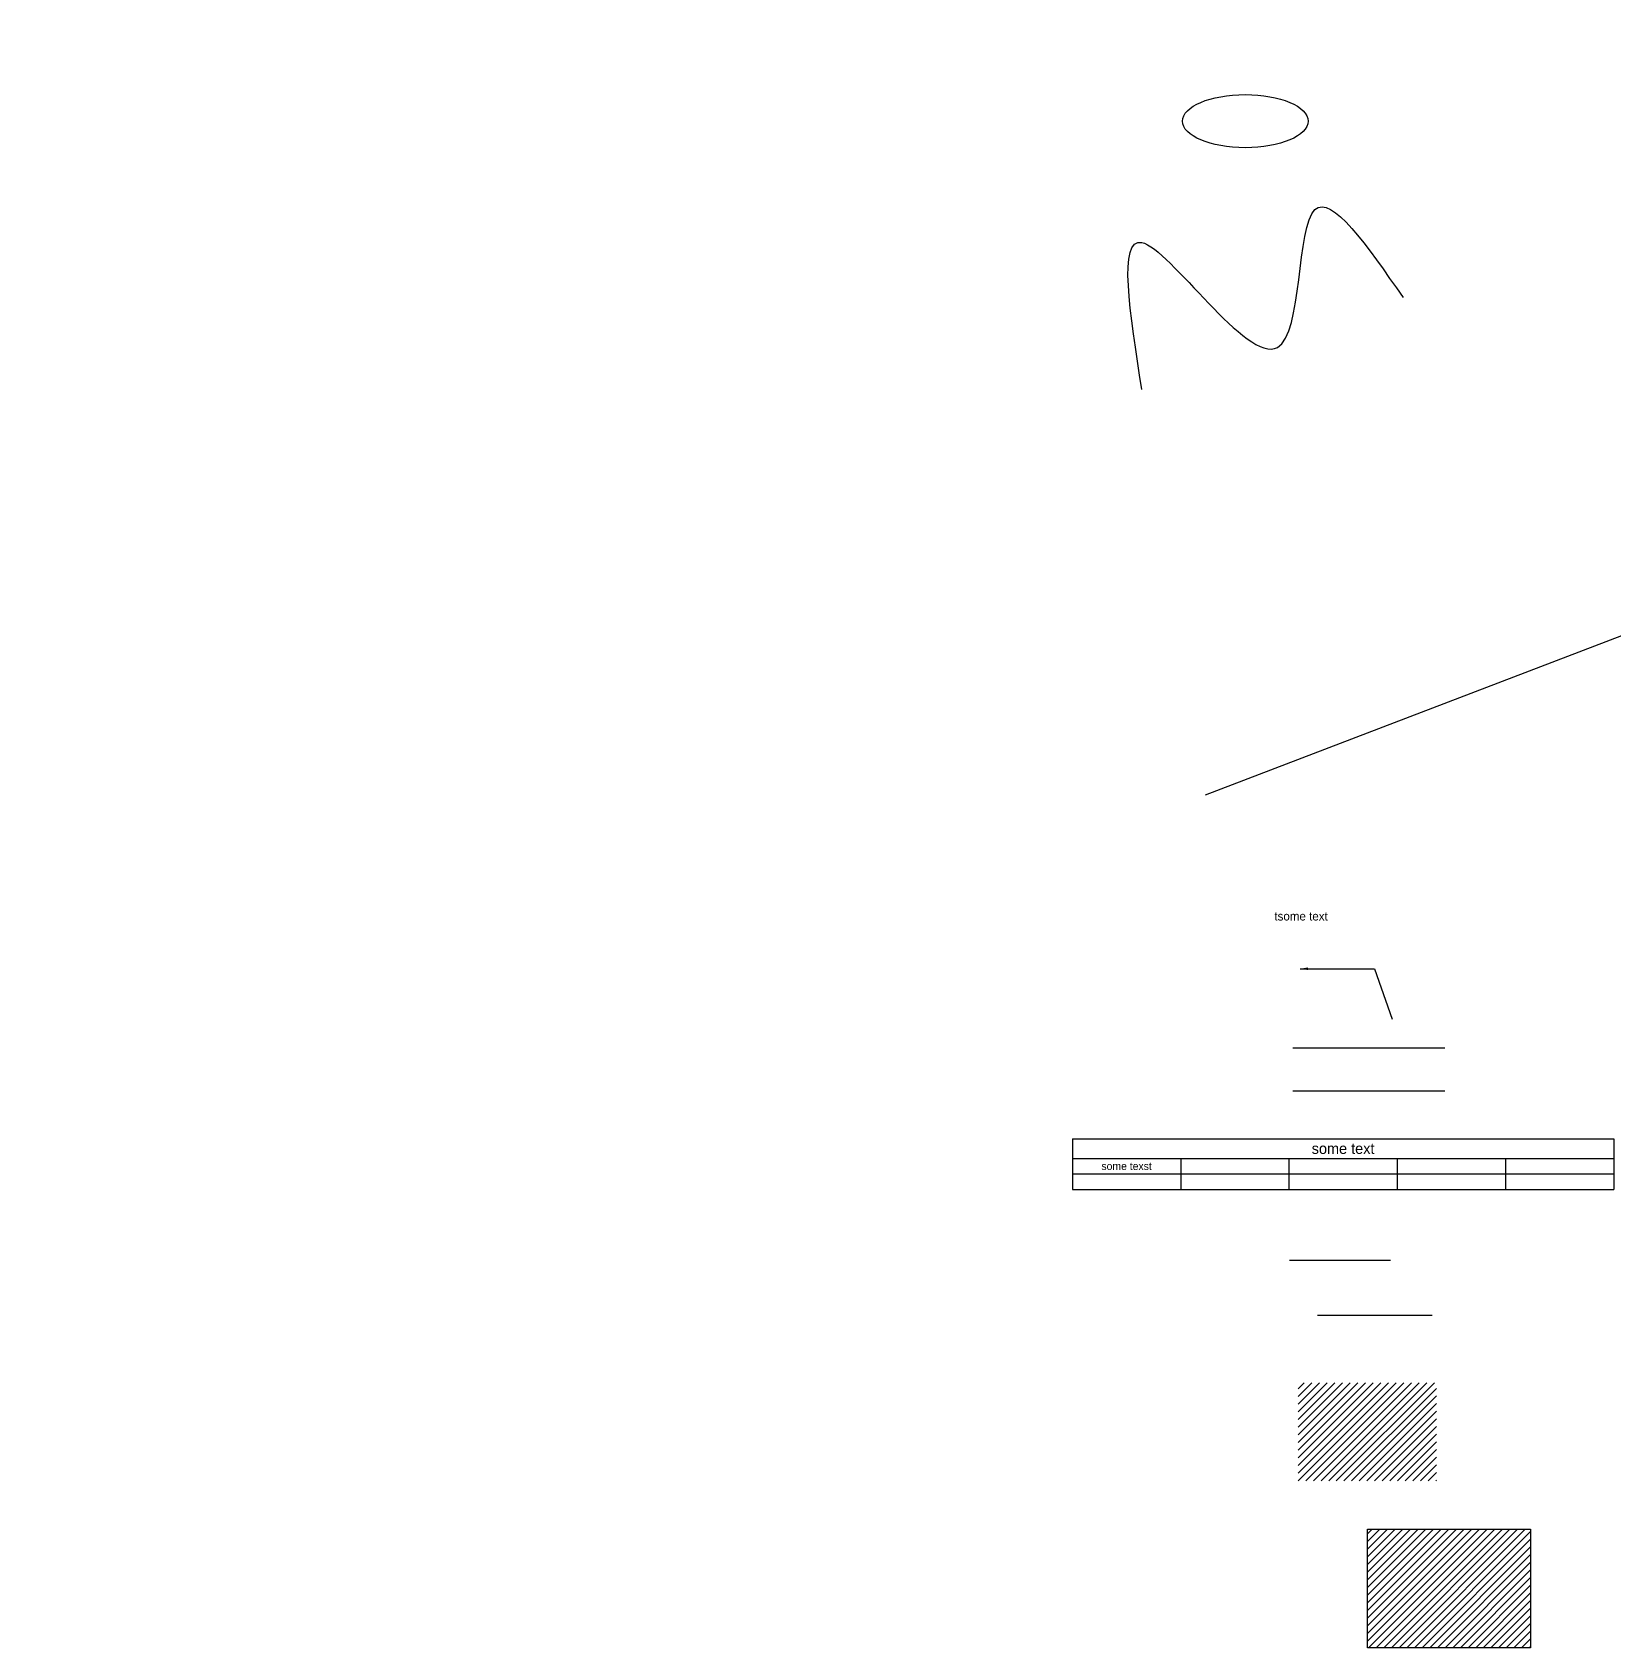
# Model space of a CAD drawing. Header units: inches. Extents: x 0 to 36.5, y -16.7 to 57.9.
# Drawn here: x 0 to 36.52, y -16.69 to 20.62 of the extents above; entities that cross this region are included whole.
import ezdxf

# ---------------------------------------------------------------- set-up
doc = ezdxf.new("R2010")
doc.units = ezdxf.units.IN
doc.header["$MEASUREMENT"] = 0
doc.dimstyles.get("Standard").update_dxf_attribs({"dimtxt": 0.18, "dimasz": 0.18, "dimexe": 0.18, "dimexo": 0.0625, "dimgap": 0.09, "dimtad": 0, "dimtih": 1, "dimtoh": 1, "dimdec": 4, "dimzin": 0, "dimdsep": 46, "dimtxsty": 'Standard', "dimcen": 0.09, "dimadec": 0, "dimazin": 0, "dimtfac": 1, "dimtdec": 4, "dimtofl": 0, "dimtmove": 0, "dimatfit": 3, "dimfxl": 1, "dimtolj": 1, "dimtzin": 0, "dimarcsym": 0})

# ---------------------------------------------------------------- blocks, each defined once
blk = doc.blocks.new('*D2')
at = {"color": 0, "lineweight": -2, "transparency": 16777216}
blk.add_line((24.559, 50.22), (25.481, 50.22), dxfattribs=at)
at = {"layer": 'Defpoints', "color": 0, "transparency": 16777216}
for p in [(24.497, 50.22), (25.481, 50.22), (0, 0)]:
    blk.add_point(p, dxfattribs=at)
at = {"color": 0, "transparency": 16777216, "insert": (26.066, 50.22), "char_height": 0.18, "attachment_point": 5}
blk.add_mtext('\\A1;50.2198', dxfattribs=at)
blk = doc.blocks.new('*T8')
at = {"color": 0, "linetype": 'ByBlock', "lineweight": -2}
for p, q in [((0, 0), (12.5, 0)), ((0, 0), (0, -1.173)), ((12.5, 0), (12.5, -1.173)), ((0, -0.453), (12.5, -0.453)), ((2.5, -0.453), (2.5, -1.173)), ((5, -0.453), (5, -1.173)), ((7.5, -0.453), (7.5, -1.173)), ((10, -0.453), (10, -1.173)), ((0, -0.813), (12.5, -0.813)), ((0, -1.173), (12.5, -1.173))]:
    blk.add_line(p, q, dxfattribs=at)
at = {"color": 0, "attachment_point": 5}
for s, insert, char_height, width in [('some text', (6.25, -0.227), 0.25, 12.38), ('some texst', (1.25, -0.633), 0.18, 2.38)]:
    blk.add_mtext(s, dxfattribs=dict(at, insert=insert, char_height=char_height, width=width))

msp = doc.modelspace()

# ---------------------------------------------------------------- hatches: boundary and pattern name
h = msp.add_hatch()
h.set_pattern_fill('ANSI31', color=256, style=0)
h.paths.add_polyline_path([(29.23661, -10.5737), (32.43242, -10.5737), (32.43242, -12.83879), (29.23661, -12.83879)])
h = msp.add_hatch()
h.set_pattern_fill('ANSI31', color=256, style=0)
h.paths.add_polyline_path([(30.83716, -13.95423), (34.60346, -13.95423), (34.60346, -16.69161), (30.83716, -16.69161)])

# ---------------------------------------------------------------- linework, layer by layer
for p, q in [((29.1122, -2.83199), (32.62221, -2.83199)), ((29.1122, -3.83199), (32.62221, -3.83199)), ((29.03601, -7.7393), (31.36579, -7.7393)), ((29.67956, -9.01436), (32.33123, -9.01436))]:
    msp.add_line(p, q)
msp.add_ray((27.09501, 3.01065), (0.93399611, 0.35728318))
msp.add_lwpolyline([(30.83716, -13.95423), (34.60346, -13.95423), (34.60346, -16.69161), (30.83716, -16.69161)], close=True)
msp.add_ellipse((28.01452, 18.56957), major_axis=(-1.45092, 0), ratio=0.4224407)
msp.add_open_spline([(25.62621, 12.3719), (25.34885, 14.12683), (24.74803, 17.92839), (29.53365, 10.72643), (29.05478, 18.25518), (30.83162, 15.68871), (31.65932, 14.49317)], degree=3, knots=[0, 0, 0, 0, 3.39512556, 7.35460029, 10.65350327, 13.53033168, 13.53033168, 13.53033168, 13.53033168])

# ---------------------------------------------------------------- block references
msp.add_blockref('*T8', (24.0239, -4.93614))

# ---------------------------------------------------------------- texts
at = {"insert": (28.68651, 0.30527), "char_height": 0.2, "width": 7.3469355, "attachment_point": 1}
msp.add_mtext('tsome text', dxfattribs=at)

# ---------------------------------------------------------------- dimensions: what is measured, and where the dimension line sits
dim = msp.add_ordinate_dim(feature_location=(24.49652, 50.21982), offset=(0.98422, 0), dtype=0, origin=(0, 0), dimstyle='Standard')
dim.commit()
dim.dimension.update_dxf_attribs({"geometry": '*D2', "text_midpoint": (26.06574, 50.21982)})

# ---------------------------------------------------------------- leaders
msp.add_leader([(29.2808, -1.00917), (30.99749, -1.00917), (31.41133, -2.17332)], dimstyle='Standard', override={"dimgap": 0.09, "dimtad": 0})

doc.saveas('drawing.dxf')
